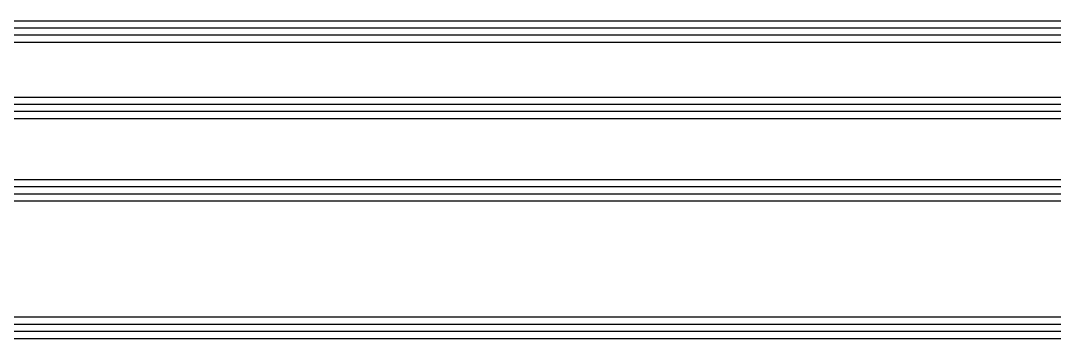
# Model space of a CAD drawing. Header units: inches. Extents: x -137 to 2243, y 16 to 894.
# Drawn here: x 631 to 775.8, y 324.9 to 369.4 of the extents above; entities that cross this region are included whole.
import ezdxf

# ---------------------------------------------------------------- set-up
doc = ezdxf.new("R2010")
doc.units = ezdxf.units.IN
doc.header["$MEASUREMENT"] = 0

msp = doc.modelspace()

# ---------------------------------------------------------------- linework, layer by layer
at = {"color": 2, "true_color": 0xf1eb1f}
for p, q in [((621.94, 369.41), (988.75, 369.41)), ((620.94, 368.41), (987.75, 368.41)), ((618.94, 366.41), (985.75, 366.41)), ((619.94, 367.41), (986.75, 367.41)), ((335.48, 346.16), (965.5, 346.16)), ((336.48, 347.16), (966.5, 347.16)), ((334.48, 345.16), (964.5, 345.16)), ((333.48, 344.16), (963.5, 344.16)), ((238.4, 327.9), (944.24, 327.9)), ((236.4, 325.9), (942.24, 325.9)), ((237.4, 326.9), (943.24, 326.9)), ((235.4, 324.9), (941.24, 324.9))]:
    msp.add_line(p, q, dxfattribs=at)
for p, q in [((517.04, 358.71), (1932.87, 358.71)), ((518.04, 357.71), (1931.87, 357.71)), ((519.04, 356.71), (1930.87, 356.71)), ((520.04, 355.71), (1929.87, 355.71))]:
    msp.add_line(p, q)

doc.saveas('drawing.dxf')
